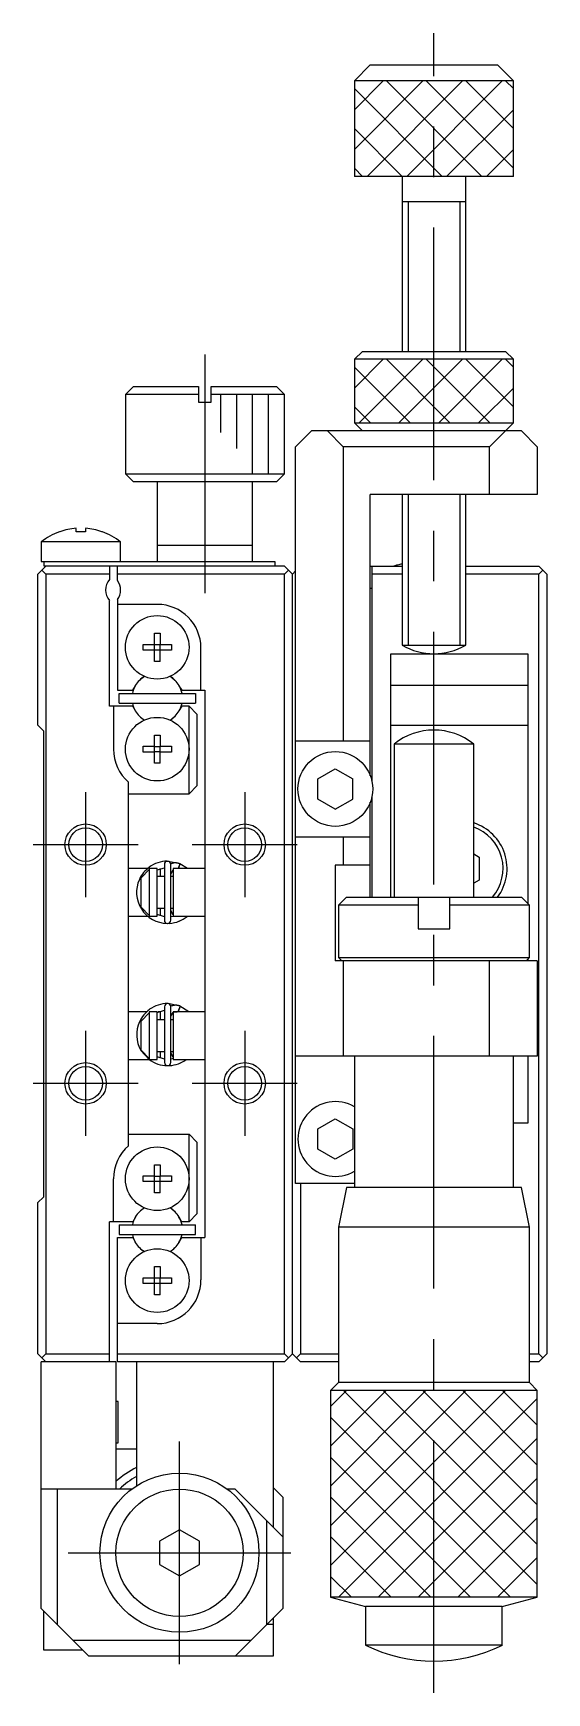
# Model space of a CAD drawing. Extents: x 0 to 426, y -8 to 269.
# Drawn here: x -0.3 to 32, y 94.5 to 198.8 of the extents above; entities that cross this region are included whole.
import ezdxf

# ---------------------------------------------------------------- set-up
doc = ezdxf.new("R2010")
doc.units = 0
doc.header["$LTSCALE"] = 0.5
doc.linetypes.add('CENTER', pattern=[50.8, 31.75, -6.35, 6.35, -6.35])
for name, color, linetype in [('MSM_CENTER', 1, 'CENTER'), ('MSM_CONTINUOUS', 7, 'CONTINUOUS'), ('MSM_NARROW', 5, 'CONTINUOUS')]:
    doc.layers.add(name, color=color, linetype=linetype)

msp = doc.modelspace()

# ---------------------------------------------------------------- linework, layer by layer
at = {"layer": 'MSM_CENTER'}
for p, q in [((24.9, 94.53), (24.9, 198.83)), ((10.5, 178.63), (10.5, 163.63)), ((3, 151.13), (3, 144.53)), ((13, 151.13), (13, 144.53)), ((-0.3, 147.83), (6.3, 147.83)), ((9.7, 147.83), (16.3, 147.83)), ((3, 136.13), (3, 129.53)), ((13, 136.13), (13, 129.53)), ((-0.3, 132.83), (6.3, 132.83)), ((9.7, 132.83), (16.3, 132.83)), ((8.9, 96.33), (8.9, 110.33)), ((1.9, 103.33), (15.9, 103.33))]:
    msp.add_line(p, q, dxfattribs=at)
at = {"layer": 'MSM_CONTINUOUS'}
for p, q in [((20.9, 196.83), (19.9, 195.83)), ((20.9, 196.83), (28.9, 196.83)), ((29.9, 195.83), (28.9, 196.83)), ((19.9, 195.83), (19.9, 189.83)), ((29.9, 195.83), (19.9, 195.83)), ((29.9, 189.83), (29.9, 195.83)), ((29.9, 189.83), (19.9, 189.83)), ((22.9, 189.83), (22.9, 178.83)), ((26.9, 178.83), (26.9, 189.83)), ((26.9, 188.23), (22.9, 188.23)), ((20.4, 178.83), (19.9, 178.33)), ((20.4, 178.83), (29.4, 178.83)), ((29.9, 178.33), (29.4, 178.83)), ((29.9, 178.33), (19.9, 178.33)), ((19.9, 178.33), (19.9, 174.33)), ((29.9, 174.33), (29.9, 178.33)), ((6, 176.63), (5.5, 176.13)), ((6, 176.63), (10.1, 176.63)), ((10.1, 176.63), (10.1, 175.63)), ((10.9, 175.63), (10.9, 176.63)), ((10.9, 176.63), (15, 176.63)), ((15.5, 176.13), (15, 176.63)), ((10.1, 176.13), (5.5, 176.13)), ((5.5, 176.13), (5.5, 171.13)), ((10.1, 175.63), (10.9, 175.63)), ((15.5, 176.13), (10.9, 176.13)), ((15.5, 171.13), (15.5, 176.13)), ((19.9, 174.33), (29.9, 174.33)), ((19.9, 174.33), (20.4, 173.83)), ((28.4, 172.83), (29.9, 174.33)), ((16.2, 172.83), (17.2, 173.83)), ((30.4, 173.83), (17.2, 173.83)), ((18.2, 173.83), (19.2, 172.83)), ((30.4, 173.83), (31.4, 172.83)), ((16.2, 126.53), (16.2, 172.83)), ((19.2, 172.83), (19.2, 154.33)), ((28.4, 172.83), (19.2, 172.83)), ((28.4, 169.83), (28.4, 172.83)), ((31.4, 172.83), (31.4, 169.83)), ((5.5, 171.13), (15.5, 171.13)), ((5.5, 171.13), (6, 170.63)), ((15, 170.63), (15.5, 171.13)), ((15, 170.63), (6, 170.63)), ((7.5, 170.63), (7.5, 165.63)), ((13.5, 165.63), (13.5, 170.63)), ((31.4, 169.83), (20.9, 169.83)), ((20.9, 152.15), (20.9, 169.83)), ((22.9, 169.83), (22.9, 160.36)), ((26.9, 160.36), (26.9, 169.83)), ((1.38, 167.49), (1.35, 167.49)), ((2.4, 167.49), (2.4, 167.7)), ((3, 167.49), (2.4, 167.49)), ((3, 167.7), (3, 167.49)), ((4.05, 167.49), (4.02, 167.49)), ((5.2, 166.85), (0.2, 166.85)), ((0.2, 166.85), (0.2, 165.63)), ((5.2, 165.63), (5.2, 166.85)), ((13.5, 166.63), (7.5, 166.63)), ((0, 164.83), (0.5, 165.33)), ((0, 155.33), (0, 164.83)), ((0.2, 165.63), (14.9, 165.63)), ((0.5, 164.83), (0.25, 165.08)), ((0.4, 165.33), (0.4, 165.63)), ((15.5, 165.33), (0.4, 165.33)), ((0.5, 164.83), (0.5, 115.83)), ((4.5, 164.83), (0.5, 164.83)), ((4.5, 165.33), (4.5, 164.49)), ((5, 164.43), (5, 165.33)), ((15.5, 164.83), (5, 164.83)), ((14.9, 165.63), (14.9, 165.33)), ((15.5, 165.33), (16, 164.83)), ((15.75, 165.08), (15.5, 164.83)), ((15.5, 115.83), (15.5, 164.83)), ((16, 164.83), (16.2, 165.03)), ((16, 115.83), (16, 164.83)), ((20.9, 165.33), (22.9, 165.33)), ((21, 165.33), (21, 151.81)), ((22.9, 164.83), (21, 164.83)), ((22.61, 165.4), (22.61, 165.4)), ((26.9, 165.33), (31.5, 165.33)), ((31.5, 164.83), (26.9, 164.83)), ((32, 164.83), (31.5, 165.33)), ((31.75, 165.08), (31.5, 164.83)), ((31.5, 115.83), (31.5, 164.83)), ((32, 164.83), (32, 115.83)), ((21, 163.93), (20.9, 163.93)), ((4.5, 156.53), (4.5, 163.16)), ((5, 163.23), (5, 157.53)), ((7.5, 162.93), (5, 162.93)), ((7.32, 161.11), (7.68, 161.11)), ((7.32, 160.41), (7.32, 161.11)), ((7.68, 161.11), (7.68, 160.41)), ((6.61, 160.41), (7.32, 160.41)), ((6.61, 160.05), (6.61, 160.41)), ((7.32, 160.05), (6.61, 160.05)), ((7.33, 160.4), (7.32, 160.41)), ((7.33, 160.06), (7.32, 160.05)), ((7.32, 159.34), (7.32, 160.05)), ((7.33, 160.06), (7.33, 160.4)), ((7.33, 160.4), (7.67, 160.4)), ((7.67, 160.06), (7.33, 160.06)), ((7.67, 160.4), (7.68, 160.41)), ((7.67, 160.4), (7.67, 160.06)), ((7.67, 160.06), (7.68, 160.05)), ((7.68, 160.41), (8.39, 160.41)), ((8.39, 160.05), (7.68, 160.05)), ((7.68, 159.34), (7.68, 160.05)), ((8.39, 160.41), (8.39, 160.05)), ((10.25, 157.53), (10.25, 160.18)), ((22.2, 159.83), (30.8, 159.83)), ((22.2, 144.53), (22.2, 159.83)), ((22.9, 160.36), (26.9, 160.36)), ((30.8, 159.83), (30.8, 144.13)), ((7.68, 159.34), (7.32, 159.34)), ((5, 157.53), (5.96, 157.53)), ((5.96, 157.53), (6.13, 157.82)), ((8.87, 157.82), (9.04, 157.53)), ((9.04, 157.53), (10.5, 157.53)), ((10.5, 157.53), (10.5, 123.13)), ((30.8, 157.83), (22.2, 157.83)), ((5.96, 156.53), (4.5, 156.53)), ((4.75, 156.53), (4.75, 153.83)), ((5.1, 157.33), (9.9, 157.33)), ((5.1, 156.73), (5.1, 157.33)), ((5.1, 156.73), (9.9, 156.73)), ((6.13, 156.23), (5.96, 156.53)), ((9.04, 156.53), (8.87, 156.23)), ((9.5, 156.53), (9.04, 156.53)), ((9.5, 151.03), (9.5, 156.53)), ((9.5, 156.53), (10, 156.03)), ((9.9, 157.33), (9.9, 156.73)), ((10, 156.03), (10, 151.53)), ((0, 155.33), (0.35, 154.98)), ((0.35, 154.98), (0.35, 125.68)), ((7.32, 154.01), (7.32, 154.71)), ((7.32, 154.71), (7.68, 154.71)), ((7.68, 154.71), (7.68, 154.01)), ((22.2, 155.33), (30.8, 155.33)), ((6.61, 153.65), (6.61, 154.01)), ((6.61, 154.01), (7.32, 154.01)), ((7.32, 153.65), (6.61, 153.65)), ((7.33, 154), (7.32, 154.01)), ((7.33, 153.66), (7.32, 153.65)), ((7.32, 152.94), (7.32, 153.65)), ((7.33, 153.66), (7.33, 154)), ((7.33, 154), (7.67, 154)), ((7.67, 153.66), (7.33, 153.66)), ((7.67, 154), (7.68, 154.01)), ((7.67, 154), (7.67, 153.66)), ((7.67, 153.66), (7.68, 153.65)), ((7.68, 154.01), (8.39, 154.01)), ((8.39, 153.65), (7.68, 153.65)), ((7.68, 152.94), (7.68, 153.65)), ((8.39, 154.01), (8.39, 153.65)), ((20.9, 154.33), (16.2, 154.33)), ((22.4, 154.15), (22.4, 144.53)), ((27.4, 154.15), (22.4, 154.15)), ((27.4, 144.53), (27.4, 154.15)), ((7.68, 152.94), (7.32, 152.94)), ((17.6, 151.96), (18.7, 152.6)), ((18.7, 152.6), (19.8, 151.96)), ((5.7, 128.91), (5.7, 151.75)), ((10, 151.53), (9.5, 151.03)), ((17.6, 150.69), (17.6, 151.96)), ((19.8, 150.69), (19.8, 151.96)), ((5.7, 151.03), (9.5, 151.03)), ((18.7, 150.06), (17.6, 150.69)), ((18.7, 150.06), (19.8, 150.69)), ((20.9, 144.53), (20.9, 150.5)), ((21, 150.84), (21, 144.53)), ((16.2, 148.33), (20.9, 148.33)), ((19.2, 148.33), (19.2, 146.53)), ((27.4, 147.25), (27.75, 147.05)), ((6.9, 146.33), (5.7, 146.33)), ((6.5, 145.74), (7, 146.27)), ((6.9, 146.33), (6.9, 146.33)), ((7, 146.33), (7, 143.33)), ((7.5, 146.33), (7, 146.33)), ((7.5, 146.24), (7.95, 146.37)), ((7.5, 143.33), (7.5, 146.33)), ((7.7, 145.83), (7.7, 146.33)), ((7.95, 146.58), (7.95, 143.08)), ((8.92, 146.63), (8.18, 146.78)), ((8.38, 146.63), (8.35, 146.62)), ((8.35, 146.62), (8.35, 146.62)), ((8.35, 143.08), (8.35, 146.58)), ((8.35, 145.98), (8.5, 146.24)), ((8.42, 146.64), (8.38, 146.63)), ((8.45, 146.65), (8.42, 146.64)), ((8.48, 146.66), (8.45, 146.65)), ((8.52, 146.67), (8.48, 146.66)), ((8.5, 146.33), (8.5, 143.33)), ((10.5, 146.33), (8.5, 146.33)), ((8.55, 146.68), (8.52, 146.67)), ((8.58, 146.68), (8.55, 146.68)), ((8.62, 146.68), (8.58, 146.68)), ((8.65, 146.68), (8.62, 146.68)), ((8.69, 146.68), (8.65, 146.68)), ((8.72, 146.68), (8.69, 146.68)), ((8.76, 146.67), (8.72, 146.68)), ((8.79, 146.67), (8.76, 146.67)), ((8.82, 146.66), (8.79, 146.67)), ((8.82, 146.34), (8.81, 146.33)), ((8.86, 146.65), (8.82, 146.66)), ((8.93, 146.62), (8.82, 146.33)), ((8.83, 146.35), (8.82, 146.34)), ((8.84, 146.38), (8.83, 146.36)), ((8.83, 146.36), (8.83, 146.35)), ((8.85, 146.39), (8.84, 146.38)), ((8.86, 146.42), (8.85, 146.41)), ((8.85, 146.41), (8.85, 146.39)), ((8.89, 146.64), (8.86, 146.65)), ((8.87, 146.44), (8.86, 146.42)), ((8.88, 146.46), (8.87, 146.45)), ((8.87, 146.45), (8.87, 146.44)), ((8.89, 146.49), (8.88, 146.48)), ((8.88, 146.48), (8.88, 146.46)), ((8.92, 146.63), (8.89, 146.64)), ((8.9, 146.52), (8.89, 146.51)), ((8.89, 146.51), (8.89, 146.49)), ((8.91, 146.55), (8.9, 146.53)), ((8.9, 146.53), (8.9, 146.52)), ((8.92, 146.58), (8.91, 146.57)), ((8.91, 146.57), (8.91, 146.56)), ((8.91, 146.56), (8.91, 146.55)), ((9.41, 146.33), (8.92, 146.63)), ((8.92, 146.63), (8.92, 146.63)), ((8.92, 146.63), (8.92, 146.62)), ((8.92, 146.62), (8.93, 146.62)), ((8.92, 146.62), (8.92, 146.62)), ((8.92, 146.62), (8.92, 146.62)), ((8.92, 146.62), (8.92, 146.61)), ((8.92, 146.61), (8.92, 146.61)), ((8.92, 146.61), (8.92, 146.6)), ((8.92, 146.6), (8.92, 146.59)), ((8.92, 146.59), (8.92, 146.58)), ((18.7, 146.53), (18.7, 140.53)), ((20.9, 146.53), (18.7, 146.53)), ((27.75, 147.05), (27.75, 145.6)), ((6.5, 143.91), (6.5, 145.74)), ((7.95, 145.83), (7.5, 145.83)), ((8.5, 145.83), (8.35, 145.83)), ((27.75, 145.6), (27.4, 145.4)), ((19.4, 144.53), (18.9, 144.03)), ((18.9, 144.03), (18.9, 140.73)), ((23.9, 144.03), (18.9, 144.03)), ((19.4, 144.53), (30.4, 144.53)), ((23.9, 144.53), (23.9, 142.53)), ((25.9, 142.53), (25.9, 144.53)), ((30.9, 144.03), (25.9, 144.03)), ((30.9, 144.03), (30.4, 144.53)), ((30.9, 140.73), (30.9, 144.03)), ((5.7, 143.33), (6.92, 143.33)), ((7, 143.38), (6.5, 143.91)), ((6.92, 143.33), (6.92, 143.33)), ((6.92, 143.33), (6.92, 143.33)), ((7, 143.33), (7.5, 143.33)), ((7.5, 143.83), (7.95, 143.83)), ((7.95, 143.3), (7.5, 143.43)), ((7.7, 143.35), (7.7, 143.83)), ((8.35, 143.83), (8.5, 143.83)), ((8.5, 143.43), (8.35, 143.69)), ((8.5, 143.32), (8.35, 143.3)), ((8.5, 143.33), (10.5, 143.33)), ((8.51, 143.33), (8.5, 143.32)), ((8.86, 143.02), (8.86, 143.02)), ((8.86, 143.02), (8.86, 143.02)), ((8.86, 143.02), (8.86, 143.02)), ((8.86, 143.02), (8.87, 143.02)), ((8.87, 143.02), (8.87, 143.02)), ((8.87, 143.02), (8.87, 143.02)), ((8.87, 143.02), (8.87, 143.02)), ((8.87, 143.02), (8.88, 143.02)), ((8.88, 143.02), (8.92, 143.04)), ((8.92, 143.04), (8.97, 143.07)), ((8.92, 143.04), (8.92, 143.04)), ((8.92, 143.04), (8.92, 143.04)), ((8.17, 142.89), (8.27, 142.89)), ((23.9, 142.53), (25.9, 142.53)), ((31.4, 140.53), (18.7, 140.53)), ((18.9, 140.73), (30.9, 140.73)), ((18.9, 140.73), (19.1, 140.53)), ((19.2, 140.53), (19.2, 134.53)), ((28.4, 134.53), (28.4, 140.53)), ((30.7, 140.53), (30.9, 140.73)), ((30.8, 140.63), (30.8, 140.53)), ((31.4, 140.53), (31.4, 134.53)), ((8.93, 137.68), (8.19, 137.84)), ((8.39, 137.69), (8.36, 137.67)), ((8.43, 137.7), (8.39, 137.69)), ((8.46, 137.71), (8.43, 137.7)), ((8.49, 137.72), (8.46, 137.71)), ((8.53, 137.73), (8.49, 137.72)), ((8.56, 137.73), (8.53, 137.73)), ((8.59, 137.74), (8.56, 137.73)), ((8.63, 137.74), (8.59, 137.74)), ((8.66, 137.74), (8.63, 137.74)), ((8.7, 137.74), (8.66, 137.74)), ((8.73, 137.74), (8.7, 137.74)), ((8.77, 137.73), (8.73, 137.74)), ((8.8, 137.73), (8.77, 137.73)), ((8.83, 137.72), (8.8, 137.73)), ((8.94, 137.68), (8.8, 137.33)), ((8.87, 137.71), (8.83, 137.72)), ((8.9, 137.7), (8.87, 137.71)), ((8.93, 137.69), (8.9, 137.7)), ((8.93, 137.69), (8.93, 137.68)), ((9.48, 137.33), (8.93, 137.68)), ((8.93, 137.68), (8.93, 137.68)), ((8.93, 137.68), (8.93, 137.68)), ((8.93, 137.68), (8.93, 137.68)), ((8.93, 137.68), (8.93, 137.67)), ((6.84, 137.33), (5.7, 137.33)), ((6.5, 136.74), (7, 137.27)), ((6.5, 134.91), (6.5, 136.74)), ((6.84, 137.33), (6.84, 137.33)), ((6.84, 137.33), (6.84, 137.33)), ((7.5, 137.33), (7, 137.33)), ((7, 137.33), (7, 134.33)), ((7.5, 137.29), (7.96, 137.43)), ((7.5, 134.33), (7.5, 137.33)), ((7.96, 136.83), (7.5, 136.83)), ((7.7, 137.33), (7.57, 137.33)), ((7.7, 136.83), (7.7, 137.33)), ((7.96, 137.64), (7.96, 134.14)), ((8.36, 137.67), (8.36, 137.67)), ((8.36, 134.14), (8.36, 137.64)), ((8.36, 137.04), (8.5, 137.29)), ((8.5, 136.83), (8.36, 136.83)), ((10.5, 137.33), (8.5, 137.33)), ((8.5, 137.33), (8.5, 134.33)), ((8.57, 137.33), (8.75, 137.33)), ((8.8, 137.34), (8.79, 137.33)), ((8.79, 137.33), (8.79, 137.33)), ((8.81, 137.35), (8.8, 137.34)), ((8.8, 137.34), (8.8, 137.34)), ((8.82, 137.37), (8.81, 137.36)), ((8.81, 137.36), (8.81, 137.35)), ((8.83, 137.39), (8.82, 137.38)), ((8.82, 137.38), (8.82, 137.37)), ((8.84, 137.41), (8.83, 137.39)), ((8.85, 137.43), (8.84, 137.42)), ((8.84, 137.42), (8.84, 137.41)), ((8.86, 137.46), (8.85, 137.44)), ((8.85, 137.44), (8.85, 137.43)), ((8.87, 137.47), (8.86, 137.46)), ((8.88, 137.5), (8.87, 137.49)), ((8.87, 137.49), (8.87, 137.47)), ((8.89, 137.52), (8.88, 137.5)), ((8.9, 137.54), (8.89, 137.53)), ((8.89, 137.53), (8.89, 137.52)), ((8.91, 137.57), (8.9, 137.56)), ((8.9, 137.56), (8.9, 137.54)), ((8.92, 137.6), (8.91, 137.58)), ((8.91, 137.58), (8.91, 137.57)), ((8.93, 137.63), (8.92, 137.62)), ((8.92, 137.62), (8.92, 137.61)), ((8.92, 137.61), (8.92, 137.6)), ((8.93, 137.67), (8.93, 137.67)), ((8.93, 137.67), (8.93, 137.66)), ((8.93, 137.66), (8.93, 137.65)), ((8.93, 137.65), (8.93, 137.64)), ((8.93, 137.64), (8.93, 137.63)), ((6.48, 134.9), (7, 134.33)), ((7, 134.38), (6.5, 134.91)), ((7.5, 134.83), (7.96, 134.83)), ((7.7, 134.41), (7.7, 134.83)), ((8.36, 134.83), (8.5, 134.83)), ((8.5, 134.49), (8.36, 134.74)), ((5.7, 134.33), (7.5, 134.33)), ((7.96, 134.35), (7.5, 134.49)), ((8.18, 133.94), (8.29, 133.95)), ((8.5, 134.38), (8.36, 134.35)), ((8.5, 134.33), (10.5, 134.33)), ((8.87, 134.08), (8.87, 134.08)), ((8.87, 134.08), (8.88, 134.08)), ((8.87, 134.08), (8.87, 134.08)), ((8.87, 134.08), (8.87, 134.08)), ((8.88, 134.08), (8.88, 134.08)), ((8.88, 134.08), (8.88, 134.08)), ((8.88, 134.08), (8.88, 134.08)), ((8.88, 134.08), (8.89, 134.08)), ((8.89, 134.08), (8.93, 134.1)), ((8.93, 134.1), (8.98, 134.12)), ((8.93, 134.1), (8.93, 134.1)), ((8.93, 134.1), (8.93, 134.1)), ((31.4, 134.53), (16.2, 134.53)), ((19.9, 134.53), (19.9, 126.28)), ((29.9, 126.28), (29.9, 134.53)), ((30.8, 134.53), (30.8, 130.33)), ((17.6, 129.96), (18.7, 130.6)), ((18.7, 130.6), (19.8, 129.96)), ((5.7, 129.63), (9.5, 129.63)), ((9.5, 129.63), (10, 129.13)), ((9.5, 124.13), (9.5, 129.63)), ((17.6, 128.69), (17.6, 129.96)), ((19.8, 129.96), (19.8, 128.69)), ((30.8, 130.33), (29.9, 130.33)), ((10, 129.13), (10, 124.63)), ((18.7, 128.06), (17.6, 128.69)), ((19.8, 128.69), (18.7, 128.06)), ((7.32, 127.01), (7.32, 127.71)), ((7.32, 127.71), (7.68, 127.71)), ((7.68, 127.71), (7.68, 127.01)), ((4.75, 124.13), (4.75, 126.83)), ((6.61, 127.01), (7.32, 127.01)), ((6.61, 126.65), (6.61, 127.01)), ((7.32, 126.65), (6.61, 126.65)), ((7.33, 127), (7.32, 127.01)), ((7.33, 126.66), (7.32, 126.65)), ((7.32, 125.94), (7.32, 126.65)), ((7.33, 127), (7.67, 127)), ((7.33, 126.66), (7.33, 127)), ((7.67, 126.66), (7.33, 126.66)), ((7.67, 127), (7.68, 127.01)), ((7.67, 127), (7.67, 126.66)), ((7.67, 126.66), (7.68, 126.65)), ((7.68, 127.01), (8.39, 127.01)), ((8.39, 126.65), (7.68, 126.65)), ((7.68, 125.94), (7.68, 126.65)), ((8.39, 127.01), (8.39, 126.65)), ((19.9, 126.53), (16.2, 126.53)), ((16.5, 126.53), (16.5, 115.83)), ((19.4, 126.28), (18.9, 123.78)), ((30.4, 126.28), (19.4, 126.28)), ((30.9, 123.78), (30.4, 126.28)), ((0.35, 125.68), (0, 125.33)), ((0, 115.83), (0, 125.33)), ((7.68, 125.94), (7.32, 125.94)), ((5.96, 124.13), (4.5, 124.13)), ((4.5, 115.33), (4.5, 124.13)), ((6.13, 124.42), (5.96, 124.13)), ((9.04, 124.13), (8.87, 124.42)), ((9.5, 124.13), (9.04, 124.13)), ((10, 124.63), (9.5, 124.13)), ((5, 123.13), (5.96, 123.13)), ((5, 115.33), (5, 123.13)), ((5.1, 123.93), (5.1, 123.33)), ((5.1, 123.93), (9.9, 123.93)), ((5.1, 123.33), (9.9, 123.33)), ((5.96, 123.13), (6.13, 122.83)), ((8.87, 122.83), (9.04, 123.13)), ((9.04, 123.13), (10.5, 123.13)), ((9.9, 123.33), (9.9, 123.93)), ((10.25, 123.13), (10.25, 120.48)), ((30.9, 123.78), (18.9, 123.78)), ((18.9, 123.78), (18.9, 114.03)), ((30.9, 114.03), (30.9, 123.78)), ((7.32, 120.61), (7.32, 121.31)), ((7.32, 121.31), (7.68, 121.31)), ((7.68, 121.31), (7.68, 120.61)), ((6.61, 120.61), (7.32, 120.61)), ((6.61, 120.25), (6.61, 120.61)), ((7.32, 120.25), (6.61, 120.25)), ((7.33, 120.6), (7.32, 120.61)), ((7.33, 120.26), (7.32, 120.25)), ((7.32, 119.54), (7.32, 120.25)), ((7.33, 120.26), (7.33, 120.6)), ((7.33, 120.6), (7.67, 120.6)), ((7.67, 120.26), (7.33, 120.26)), ((7.67, 120.6), (7.68, 120.61)), ((7.67, 120.6), (7.67, 120.26)), ((7.67, 120.26), (7.68, 120.25)), ((7.68, 120.61), (8.39, 120.61)), ((8.39, 120.25), (7.68, 120.25)), ((7.68, 119.54), (7.68, 120.25)), ((8.39, 120.61), (8.39, 120.25)), ((7.68, 119.54), (7.32, 119.54)), ((7.5, 117.73), (5, 117.73)), ((0.5, 115.33), (0, 115.83)), ((0.25, 115.58), (0.5, 115.83)), ((0.5, 115.83), (4.5, 115.83)), ((5, 115.83), (15.5, 115.83)), ((16, 115.83), (15.5, 115.33)), ((15.5, 115.83), (15.75, 115.58)), ((16.5, 115.33), (16, 115.83)), ((16.25, 115.58), (16.5, 115.83)), ((16.5, 115.83), (18.9, 115.83)), ((30.9, 115.83), (31.5, 115.83)), ((31.5, 115.83), (31.75, 115.58)), ((31.5, 115.33), (32, 115.83)), ((0.2, 99.83), (0.2, 115.33)), ((4.9, 115.33), (0.2, 115.33)), ((4.9, 115.33), (4.9, 107.33)), ((15.5, 115.33), (5, 115.33)), ((6.2, 115.33), (6.2, 107.53)), ((14.8, 115.33), (14.8, 104.93)), ((18.9, 115.33), (16.5, 115.33)), ((31.5, 115.33), (30.9, 115.33)), ((18.9, 114.03), (18.4, 113.53)), ((30.9, 114.03), (18.9, 114.03)), ((31.4, 113.53), (30.9, 114.03)), ((5.05, 112.83), (4.9, 112.83)), ((5.05, 110.23), (5.05, 112.83)), ((18.4, 113.53), (18.4, 100.53)), ((31.4, 113.53), (18.4, 113.53)), ((31.4, 100.53), (31.4, 113.53)), ((4.9, 110.23), (5.05, 110.23)), ((6.2, 109.83), (4.9, 109.83)), ((5.9, 107.33), (0.2, 107.33)), ((1.2, 107.33), (1.2, 98.83)), ((12.4, 107.33), (11.9, 107.33)), ((15.4, 104.33), (12.4, 107.33)), ((15.4, 106.83), (14.8, 107.43)), ((15.4, 106.83), (15.4, 99.83)), ((8.9, 104.77), (7.65, 104.05)), ((10.15, 104.05), (8.9, 104.77)), ((14.4, 98.83), (14.4, 105.33)), ((7.65, 104.05), (7.65, 102.6)), ((10.15, 102.6), (10.15, 104.05)), ((7.65, 102.6), (8.9, 101.88)), ((8.9, 101.88), (10.15, 102.6)), ((31.4, 100.53), (18.4, 100.53)), ((18.4, 100.53), (20.6, 99.94)), ((29.2, 99.94), (31.4, 100.53)), ((0.2, 99.83), (3.2, 96.83)), ((0.35, 99.68), (0.35, 97.23)), ((12.4, 96.83), (15.4, 99.83)), ((14.8, 99.23), (14.8, 96.83)), ((29.2, 99.94), (20.6, 99.94)), ((20.6, 99.94), (20.6, 97.53)), ((29.2, 97.53), (29.2, 99.94)), ((14.4, 98.83), (14.8, 98.83)), ((0.35, 97.23), (2.8, 97.23)), ((2.2, 97.83), (13.4, 97.83)), ((29.2, 97.53), (20.6, 97.53)), ((14.8, 96.83), (3.2, 96.83))]:
    msp.add_line(p, q, dxfattribs=at)
for centre, radius in [((7.5, 160.23), 2), ((7.5, 153.83), 2), ((18.7, 151.33), 2.35), ((3, 147.83), 1.06), ((13, 147.83), 1.06), ((3, 132.83), 1.06), ((13, 132.83), 1.06), ((7.5, 126.83), 2), ((7.5, 120.43), 2), ((8.9, 103.33), 5), ((8.9, 103.33), 4)]:
    msp.add_circle(centre, radius, dxfattribs=at)
for centre, radius, start, end in [((2.7, 163.73), 4, 109.7246, 128.6822), ((2.7, 163.73), 3.99, 94.3134, 109.2682), ((2.7, 163.73), 3.99, 70.7318, 85.6866), ((2.7, 163.73), 4, 51.3178, 70.2754), ((23.5, 162.33), 3.2, 106.1225, 110.3641), ((23.5, 162.33), 3.19, 100.8243, 106.1067), ((5.25, 163.83), 1, 138.5904, 221.4096), ((4.2, 163.83), 1, 323.1301, 36.8699), ((7.5, 160.18), 2.75, 0, 90), ((24.9, 163.83), 4, 240, 300), ((26.5, 160.33), 1.25, 202.3483, 203.5782), ((7.5, 157.03), 1.59, 150, 169.1069), ((7.5, 157.03), 1.59, 135, 150), ((7.62, 156.91), 1.75, 121.8865, 135.0044), ((7.5, 157.03), 1.59, 120.4332, 135), ((7.5, 157.03), 1.59, 45, 59.5668), ((7.38, 156.91), 1.75, 44.9956, 58.1135), ((7.5, 157.03), 1.59, 30, 45), ((7.5, 157.03), 1.59, 10.8931, 30), ((7.5, 157.03), 1.59, 190.893, 210), ((7.5, 157.03), 1.59, 330, 349.107), ((7.5, 157.03), 1.59, 210, 225), ((7.62, 157.14), 1.75, 224.9956, 238.1135), ((7.5, 157.03), 1.59, 225, 239.5667), ((7.5, 157.03), 1.59, 300.4333, 315), ((7.38, 157.14), 1.75, 301.8865, 315.0044), ((7.5, 157.03), 1.59, 315, 330), ((24.9, 151.03), 4, 51.3178, 128.6822), ((7.5, 153.83), 2.75, 180, 229.1148), ((26.5, 146.33), 3, 323.1301, 72.5425), ((26.5, 146.33), 2.75, 319.1148, 70.8967), ((8.16, 144.83), 1.96, 125.9292, 155.2961), ((8.15, 144.83), 1.96, 90.7581, 125.7649), ((8.15, 146.58), 0.2, 0, 180), ((8.15, 144.83), 1.95, 155.3921, 269.1827), ((8.15, 143.08), 0.2, 180, 0), ((8.15, 144.84), 1.96, 273.6812, 309.2262), ((8.17, 135.89), 1.96, 90.758, 125.7648), ((8.16, 137.64), 0.2, 0, 180), ((8.16, 135.89), 1.95, 155.3954, 210.515), ((8.17, 135.88), 1.96, 125.9292, 155.2961), ((8.16, 135.89), 1.95, 233.5089, 269.1626), ((8.16, 134.14), 0.2, 180, 0), ((8.16, 135.9), 1.96, 273.6908, 306.4393), ((18.7, 129.33), 2.35, 59.2936, 300.7064), ((7.5, 126.83), 2.75, 130.8852, 180), ((7.5, 123.63), 1.59, 150, 169.107), ((7.5, 123.63), 1.59, 135, 150), ((7.62, 123.51), 1.75, 121.8865, 135.0044), ((7.5, 123.63), 1.59, 120.4333, 135), ((7.5, 123.63), 1.59, 45, 59.5667), ((7.38, 123.51), 1.75, 44.9956, 58.1135), ((7.5, 123.63), 1.59, 30, 45), ((7.5, 123.63), 1.59, 10.893, 30), ((7.5, 123.63), 1.59, 190.8931, 210), ((7.5, 123.63), 1.59, 330, 349.1069), ((7.5, 123.63), 1.59, 210, 225), ((7.62, 123.74), 1.75, 224.9956, 238.1135), ((7.5, 123.63), 1.59, 225, 239.5668), ((7.5, 123.63), 1.59, 300.4332, 315), ((7.38, 123.74), 1.75, 301.8865, 315.0044), ((7.5, 123.63), 1.59, 315, 330), ((7.5, 120.48), 2.75, 270, 0), ((8.9, 103.33), 6, 116.7437, 131.8103), ((8.9, 103.33), 5.5, 119.4004, 133.3418), ((24.9, 106.27), 9.75, 243.8162, 296.1838)]:
    msp.add_arc(centre, radius, start, end, dxfattribs=at)
at = {"layer": 'MSM_NARROW'}
for p, q in [((24.2, 195.83), (19.9, 191.52)), ((21.7, 195.83), (19.9, 194.02)), ((19.9, 195.34), (25.41, 189.83)), ((26.7, 195.83), (20.7, 189.83)), ((21.91, 195.83), (27.91, 189.83)), ((29.2, 195.83), (23.2, 189.83)), ((24.41, 195.83), (29.9, 190.34)), ((26.91, 195.83), (29.9, 192.84)), ((29.41, 195.83), (29.9, 195.34)), ((29.9, 194.02), (25.7, 189.83)), ((19.9, 192.84), (22.91, 189.83)), ((29.9, 191.52), (28.2, 189.83)), ((19.9, 190.34), (20.41, 189.83)), ((23.28, 188.23), (23.28, 178.83)), ((26.52, 188.23), (26.52, 178.83)), ((21.7, 178.33), (19.9, 176.52)), ((19.9, 177.84), (23.41, 174.33)), ((24.2, 178.33), (20.2, 174.33)), ((21.91, 178.33), (25.91, 174.33)), ((26.7, 178.33), (22.7, 174.33)), ((24.41, 178.33), (28.41, 174.33)), ((29.2, 178.33), (25.2, 174.33)), ((26.91, 178.33), (29.9, 175.34)), ((29.41, 178.33), (29.9, 177.84)), ((29.9, 176.52), (27.7, 174.33)), ((11.5, 173.73), (11.5, 176.13)), ((12.5, 172.73), (12.5, 176.13)), ((13.5, 171.13), (13.5, 176.13)), ((14.5, 171.13), (14.5, 176.13)), ((19.9, 175.34), (20.91, 174.33)), ((23.28, 169.83), (23.28, 160.36)), ((26.52, 169.83), (26.52, 160.36)), ((24.4, 113.53), (18.4, 107.52)), ((21.9, 113.53), (18.4, 110.02)), ((19.4, 113.53), (18.4, 112.52)), ((29.4, 113.53), (18.4, 102.52)), ((26.9, 113.53), (18.4, 105.02)), ((31.4, 113.02), (18.9, 100.53)), ((19.21, 113.53), (31.4, 101.34)), ((21.71, 113.53), (31.4, 103.84)), ((24.21, 113.53), (31.4, 106.34)), ((26.71, 113.53), (31.4, 108.84)), ((29.21, 113.53), (31.4, 111.34)), ((18.4, 111.84), (29.71, 100.53)), ((31.4, 110.52), (21.4, 100.53)), ((18.4, 109.34), (27.21, 100.53)), ((31.4, 108.02), (23.9, 100.53)), ((18.4, 106.84), (24.71, 100.53)), ((31.4, 105.52), (26.4, 100.53)), ((18.4, 104.34), (22.21, 100.53)), ((31.4, 103.02), (28.9, 100.53)), ((18.4, 101.84), (19.71, 100.53))]:
    msp.add_line(p, q, dxfattribs=at)
for centre in [(3, 147.83), (13, 147.83), (3, 132.83), (13, 132.83)]:
    msp.add_circle(centre, 1.3, dxfattribs=at)

doc.saveas('drawing.dxf')
